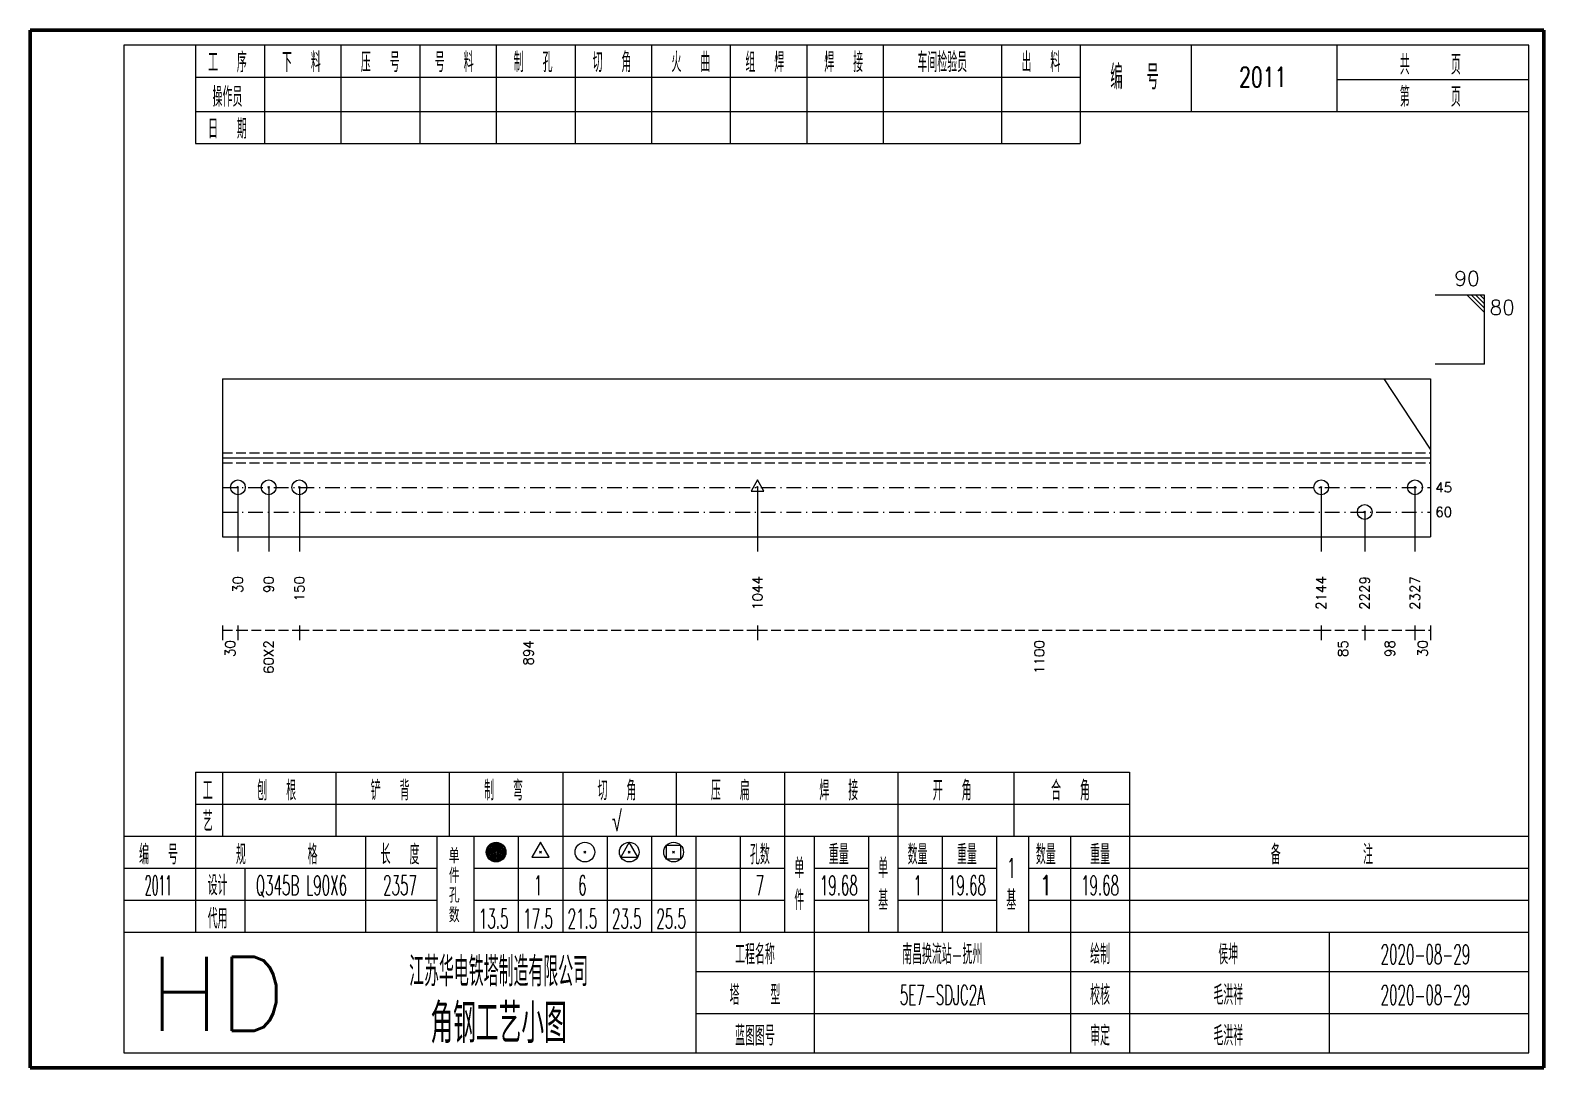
# Model space of a CAD drawing. Extents: x 0 to 5305, y 0 to 1513.
# Drawn here: x 2142 to 2449, y 1302.5 to 1513 of the extents above; entities that cross this region are included whole.
import ezdxf
from ezdxf.enums import TextEntityAlignment as Align

# ---------------------------------------------------------------- set-up
doc = ezdxf.new("R2010")
doc.units = 0
doc.header["$MEASUREMENT"] = 0
doc.linetypes.add('一点画线', pattern=[5.2, 3, -1, 0.2, -1])
doc.linetypes.add('虚线', pattern=[2.75, 2, -0.75])
doc.layers.get('0').update_dxf_attribs({"linetype": 'CONTINUOUS', "lineweight": 25})
doc.layers.add('1', color=7, linetype='CONTINUOUS', lineweight=25)
doc.layers.add('4', color=7, linetype='CONTINUOUS', lineweight=25)
doc.styles.get("Standard").update_dxf_attribs({"font": 'simplex.shx', "width": 0.7, "height": 3, "bigfont": 'gbhzfs.shx'})

msp = doc.modelspace()

# ---------------------------------------------------------------- linework, layer by layer
at = {"color": 7, "linetype": 'Continuous', "lineweight": 13}
for p, q in [((2437, 1459.25), (2427, 1459.25)), ((2433.5, 1459.25), (2437, 1455.75)), ((2434.38, 1459.25), (2437, 1456.62)), ((2435.25, 1459.25), (2437, 1457.5)), ((2436.12, 1459.25), (2437, 1458.38)), ((2437, 1445.25), (2437, 1459.25)), ((2437, 1445.25), (2427, 1445.25)), ((2426, 1428.03), (2416.64, 1442.25)), ((2184.12, 1420.25), (2184.12, 1407.25)), ((2190.36, 1420.25), (2190.36, 1407.25)), ((2196.59, 1420.25), (2196.59, 1407.25)), ((2289.52, 1420.25), (2289.52, 1407.25)), ((2403.86, 1420.25), (2403.86, 1407.25)), ((2422.88, 1420.25), (2422.88, 1407.25)), ((2412.69, 1415.25), (2412.69, 1407.25))]:
    msp.add_line(p, q, dxfattribs=at)
at = {"color": 7, "linetype": 'Continuous', "lineweight": 18}
for p, q in [((2181, 1442.25), (2181, 1410.25)), ((2181, 1442.25), (2426, 1442.25)), ((2426, 1442.25), (2426, 1410.25)), ((2181, 1426.25), (2426, 1426.25))]:
    msp.add_line(p, q, dxfattribs=at)
at = {"color": 1, "linetype": '虚线', "lineweight": 18}
for p, q in [((2181, 1427.25), (2426, 1427.25)), ((2181, 1425.25), (2426, 1425.25))]:
    msp.add_line(p, q, dxfattribs=at)
at = {"color": 3, "linetype": '一点画线', "lineweight": 13}
for p, q in [((2181, 1420.25), (2426, 1420.25)), ((2181, 1415.25), (2426, 1415.25))]:
    msp.add_line(p, q, dxfattribs=at)
at = {"color": 8, "linetype": 'Continuous', "lineweight": 9}
for p, q in [((2181, 1392.25), (2181, 1389.25)), ((2184.12, 1392.25), (2184.12, 1389.25)), ((2184.12, 1392.25), (2184.12, 1389.25)), ((2196.59, 1392.25), (2196.59, 1389.25)), ((2196.59, 1392.25), (2196.59, 1389.25)), ((2289.52, 1392.25), (2289.52, 1389.25)), ((2289.52, 1392.25), (2289.52, 1389.25)), ((2403.86, 1392.25), (2403.86, 1389.25)), ((2403.86, 1392.25), (2403.86, 1389.25)), ((2412.69, 1392.25), (2412.69, 1389.25)), ((2412.69, 1392.25), (2412.69, 1389.25)), ((2422.88, 1392.25), (2422.88, 1389.25)), ((2422.88, 1392.25), (2422.88, 1389.25)), ((2426, 1392.25), (2426, 1389.25))]:
    msp.add_line(p, q, dxfattribs=at)
at = {"color": 8, "linetype": '虚线', "lineweight": 9}
for p, q in [((2181, 1391.25), (2184.12, 1391.25)), ((2184.12, 1391.25), (2196.59, 1391.25)), ((2196.59, 1391.25), (2289.52, 1391.25)), ((2289.52, 1391.25), (2403.86, 1391.25)), ((2403.86, 1391.25), (2412.69, 1391.25)), ((2412.69, 1391.25), (2422.88, 1391.25)), ((2422.88, 1391.25), (2426, 1391.25))]:
    msp.add_line(p, q, dxfattribs=at)
at = {"layer": '1', "color": 7, "linetype": 'Continuous', "lineweight": 13}
for p, q in [((2289.52, 1421.75), (2288.22, 1419.5)), ((2290.82, 1419.5), (2289.52, 1421.75)), ((2183.97, 1420.1), (2184.27, 1420.4)), ((2184.27, 1420.1), (2183.97, 1420.4)), ((2190.21, 1420.1), (2190.51, 1420.4)), ((2190.51, 1420.1), (2190.21, 1420.4)), ((2196.44, 1420.1), (2196.74, 1420.4)), ((2196.74, 1420.1), (2196.44, 1420.4)), ((2288.22, 1419.5), (2290.82, 1419.5)), ((2289.37, 1420.1), (2289.67, 1420.4)), ((2289.67, 1420.1), (2289.37, 1420.4)), ((2403.71, 1420.1), (2404.01, 1420.4)), ((2404.01, 1420.1), (2403.71, 1420.4)), ((2422.73, 1420.1), (2423.03, 1420.4)), ((2423.03, 1420.1), (2422.73, 1420.4)), ((2412.54, 1415.1), (2412.84, 1415.4)), ((2412.84, 1415.1), (2412.54, 1415.4))]:
    msp.add_line(p, q, dxfattribs=at)
at = {"layer": '1', "color": 7, "linetype": 'Continuous', "lineweight": 18}
msp.add_line((2181, 1410.25), (2426, 1410.25), dxfattribs=at)
at = {"layer": '1', "color": 7, "linetype": 'Continuous', "lineweight": 13}
for centre in [(2184.12, 1420.25), (2190.36, 1420.25), (2196.59, 1420.25), (2403.86, 1420.25), (2422.88, 1420.25), (2412.69, 1415.25)]:
    msp.add_circle(centre, 1.5, dxfattribs=at)
at = {"layer": '4', "color": 1, "linetype": 'Continuous', "lineweight": 50}
for p, q in [((2449, 1513), (2142, 1513)), ((2142, 1513), (2142, 1302.5)), ((2449, 1302.5), (2449, 1513)), ((2142, 1302.5), (2449, 1302.5))]:
    msp.add_line(p, q, dxfattribs=at)
at = {"layer": '4', "color": 1, "linetype": 'Continuous', "lineweight": 18}
for p, q in [((2446, 1510), (2161, 1510)), ((2161, 1510), (2161, 1305.5)), ((2175.5, 1510), (2175.5, 1490)), ((2189.5, 1510), (2189.5, 1490)), ((2205, 1510), (2205, 1490)), ((2221, 1510), (2221, 1490)), ((2236.5, 1510), (2236.5, 1490)), ((2252.5, 1510), (2252.5, 1490)), ((2268, 1510), (2268, 1490)), ((2284, 1510), (2284, 1490)), ((2299.5, 1510), (2299.5, 1490)), ((2315, 1510), (2315, 1490)), ((2339, 1510), (2339, 1490)), ((2355, 1510), (2355, 1490)), ((2377.5, 1510), (2377.5, 1496.5)), ((2407, 1510), (2407, 1496.5)), ((2446, 1305.5), (2446, 1510)), ((2175.5, 1503.5), (2355, 1503.5)), ((2407, 1503), (2446, 1503)), ((2175.5, 1496.5), (2446, 1496.5)), ((2175.5, 1490), (2355, 1490)), ((2175.5, 1362.5), (2365, 1362.5)), ((2175.5, 1362.5), (2175.5, 1349.5)), ((2181, 1362.5), (2181, 1349.5)), ((2204, 1362.5), (2204, 1349.5)), ((2227, 1362.5), (2227, 1349.5)), ((2250, 1362.5), (2250, 1349.5)), ((2273, 1362.5), (2273, 1349.5)), ((2295, 1362.5), (2295, 1349.5)), ((2318, 1362.5), (2318, 1349.5)), ((2341.5, 1362.5), (2341.5, 1349.5)), ((2365, 1362.5), (2365, 1349.5)), ((2175.5, 1356), (2365, 1356)), ((2161, 1349.5), (2446, 1349.5)), ((2175.5, 1349.5), (2175.5, 1330)), ((2210, 1349.5), (2210, 1330)), ((2224.5, 1349.5), (2224.5, 1330)), ((2232, 1349.5), (2232, 1330)), ((2241, 1349.5), (2241, 1330)), ((2250, 1349.5), (2250, 1330)), ((2259, 1349.5), (2259, 1330)), ((2268, 1349.5), (2268, 1330)), ((2277, 1349.5), (2277, 1330)), ((2286, 1349.5), (2286, 1330)), ((2295, 1349.5), (2295, 1330)), ((2301, 1349.5), (2301, 1330)), ((2312, 1349.5), (2312, 1330)), ((2318, 1349.5), (2318, 1330)), ((2327, 1349.5), (2327, 1330)), ((2338, 1349.5), (2338, 1330)), ((2344.5, 1349.5), (2344.5, 1330)), ((2353, 1349.5), (2353, 1330)), ((2365, 1349.5), (2365, 1330)), ((2161, 1343), (2224.5, 1343)), ((2185.5, 1343), (2185.5, 1330)), ((2232, 1343), (2295, 1343)), ((2301, 1343), (2312, 1343)), ((2318, 1343), (2338, 1343)), ((2344.5, 1343), (2446, 1343)), ((2161, 1336.5), (2224.5, 1336.5)), ((2232, 1336.5), (2295, 1336.5)), ((2301, 1336.5), (2312, 1336.5)), ((2318, 1336.5), (2338, 1336.5)), ((2344.5, 1336.5), (2446, 1336.5)), ((2161, 1330), (2446, 1330)), ((2277, 1330), (2277, 1305.5)), ((2301, 1330), (2301, 1305.5)), ((2353, 1330), (2353, 1305.5)), ((2365, 1330), (2365, 1305.5)), ((2405.5, 1330), (2405.5, 1305.5)), ((2277, 1322), (2446, 1322)), ((2277, 1313.5), (2446, 1313.5)), ((2161, 1305.5), (2446, 1305.5))]:
    msp.add_line(p, q, dxfattribs=at)
at = {"layer": '4', "color": 7, "linetype": 'Continuous', "lineweight": 13}
for p, q in [((2245.5, 1348.25), (2243.77, 1345.25)), ((2247.23, 1345.25), (2245.5, 1348.25)), ((2263.5, 1348.25), (2261.77, 1345.25)), ((2265.23, 1345.25), (2263.5, 1348.25)), ((2243.77, 1345.25), (2247.23, 1345.25)), ((2245.3, 1346.05), (2245.7, 1346.45)), ((2245.7, 1346.05), (2245.3, 1346.45)), ((2254.3, 1346.05), (2254.7, 1346.45)), ((2254.7, 1346.05), (2254.3, 1346.45)), ((2261.77, 1345.25), (2265.23, 1345.25)), ((2263.3, 1346.05), (2263.7, 1346.45)), ((2263.7, 1346.05), (2263.3, 1346.45)), ((2271.09, 1344.84), (2271.09, 1347.66)), ((2271.09, 1347.66), (2273.91, 1347.66)), ((2273.91, 1344.84), (2271.09, 1344.84)), ((2272.3, 1346.05), (2272.7, 1346.45)), ((2272.7, 1346.05), (2272.3, 1346.45)), ((2273.91, 1347.66), (2273.91, 1344.84))]:
    msp.add_line(p, q, dxfattribs=at)
for centre, radius in [((2236.5, 1346.25), 2), ((2236.5, 1346.25), 1.8), ((2236.5, 1346.25), 1.6), ((2254.5, 1346.25), 2), ((2263.5, 1346.25), 2), ((2272.5, 1346.25), 2), ((2236.5, 1346.25), 1.4), ((2236.5, 1346.25), 1.2), ((2236.5, 1346.25), 1), ((2236.5, 1346.25), 0.8), ((2236.5, 1346.25), 0.6), ((2236.5, 1346.25), 0.4), ((2236.5, 1346.25), 0.2)]:
    msp.add_circle(centre, radius, dxfattribs=at)

# ---------------------------------------------------------------- texts
at = {"color": 7, "linetype": 'Continuous', "lineweight": 13}
msp.add_text('90', height=3, dxfattribs=at).set_placement((2436, 1460.25), align=Align.BOTTOM_RIGHT)
msp.add_text('80', height=3, dxfattribs=at).set_placement((2438, 1458.25), align=Align.TOP_LEFT)
for s, p in [('45', (2427, 1420.25)), ('60', (2427, 1415.25))]:
    msp.add_text(s, height=2, dxfattribs=at).set_placement(p, align=Align.MIDDLE_LEFT)
at = {"color": 8, "linetype": 'Continuous', "lineweight": 9}
for s, p in [('30', (2182.56, 1389.25)), ('60X2', (2190.36, 1389.25)), ('894', (2243.06, 1389.25)), ('1100', (2346.69, 1389.25)), ('85', (2408.28, 1389.25)), ('98', (2417.79, 1389.25)), ('30', (2424.44, 1389.25))]:
    msp.add_text(s, height=2, rotation=90, dxfattribs=at).set_placement(p, align=Align.MIDDLE_RIGHT)
at = {"layer": '1', "color": 7, "linetype": 'Continuous', "lineweight": 13}
for s, p in [('30', (2184.12, 1402.25)), ('90', (2190.36, 1402.25)), ('150', (2196.59, 1402.25)), ('1044', (2289.52, 1402.25)), ('2144', (2403.86, 1402.25)), ('2229', (2412.69, 1402.25)), ('2327', (2422.88, 1402.25))]:
    msp.add_text(s, height=2, rotation=90, dxfattribs=at).set_placement(p, align=Align.MIDDLE_RIGHT)
at = {"layer": '4', "color": 1, "linetype": 'Continuous', "lineweight": 13}
for s, height, width, p in [('工  序', 4, 0.7, (2182, 1506.5)), ('下  料', 4, 0.7, (2197, 1506.5)), ('压  号', 4, 0.7, (2213, 1506.5)), ('号  料', 4, 0.7, (2228, 1506.5)), ('制  孔', 4, 0.7, (2244, 1506.5)), ('切  角', 4, 0.7, (2260, 1506.5)), ('火  曲', 4, 0.7, (2276, 1506.5)), ('组  焊', 4, 0.7, (2291, 1506.5)), ('焊  接', 4, 0.7, (2307, 1506.5)), ('车间检验员', 4, 0.7, (2327, 1506.5)), ('出  料', 4, 0.7, (2347, 1506.5)), ('共    页', 4, 0.7, (2426, 1506)), ('编  号', 5, 0.7, (2366, 1503.5)), ('2011', 4, 0.7, (2392, 1503.5)), ('操作员', 4, 0.7, (2182, 1499.5)), ('第    页', 4, 0.7, (2426, 1499.5)), ('日  期', 4, 0.7, (2182, 1493)), ('工', 4, 0.7, (2178, 1358.75)), ('刨  根', 4, 0.7, (2192, 1358.75)), ('铲  背', 4, 0.7, (2215, 1358.75)), ('制  弯', 4, 0.7, (2238, 1358.75)), ('切  角', 4, 0.7, (2261, 1358.75)), ('压  扁', 4, 0.7, (2284, 1358.75)), ('焊  接', 4, 0.7, (2306, 1358.75)), ('开  角', 4, 0.7, (2329, 1358.75)), ('合  角', 4, 0.7, (2353, 1358.75)), ('艺', 4, 0.7, (2178, 1352.5)), ('√', 4, 0.7, (2261, 1352.5)), ('编  号', 4, 0.7, (2168, 1345.75)), ('规      格', 4, 0.7, (2192, 1345.75)), ('长  度', 4, 0.7, (2217, 1345.75)), ('孔数', 4, 0.7, (2290, 1345.75)), ('重量', 4, 0.7, (2306, 1345.75)), ('数量', 4, 0.7, (2322, 1345.75)), ('重量', 4, 0.7, (2332, 1345.75)), ('数量', 4, 0.7, (2348, 1345.75)), ('重量', 4, 0.7, (2359, 1345.75)), ('备        注', 4, 0.7, (2404, 1345.75)), ('单', 4, 0.7, (2298, 1343)), ('单', 4, 0.7, (2315, 1343)), ('1', 4, 0.5, (2341, 1343)), ('设计', 4, 0.7, (2180, 1339.5)), ('2011', 4, 0.4, (2168, 1339.5)), ('Q345B L90X6', 4, 0.5, (2197, 1339.5)), ('2357', 4, 0.5, (2217, 1339.5)), ('1', 4, 0.5, (2245, 1339.5)), ('6', 4, 0.5, (2254, 1339.5)), ('7', 4, 0.5, (2290, 1339.5)), ('件', 4, 0.7, (2298, 1336.5)), ('19.68', 4, 0.5, (2306, 1339.5)), ('基', 4, 0.7, (2315, 1336.5)), ('1', 4, 0.5, (2322, 1339.5)), ('19.68', 4, 0.5, (2332, 1339.5)), ('基', 4, 0.7, (2341, 1336.5)), ('1', 4, 0.7, (2348, 1339.5)), ('19.68', 4, 0.5, (2359, 1339.5)), ('代用', 4, 0.7, (2180, 1332.75)), ('13.5', 4, 0.5, (2236, 1332.75)), ('17.5', 4, 0.5, (2245, 1332.75)), ('21.5', 4, 0.5, (2254, 1332.75)), ('23.5', 4, 0.5, (2263, 1332.75)), ('25.5', 4, 0.5, (2272, 1332.75)), ('工程名称', 4, 0.7, (2289, 1325.5)), ('南昌换流站-抚州', 4, 0.5, (2327, 1325.5)), ('绘制', 4, 0.7, (2359, 1325.5)), ('侯坤', 4, 0.5, (2385, 1325.5)), ('2020-08-29', 4, 0.5, (2425, 1325.5)), ('江苏华电铁塔制造有限公司', 6, 0.7, (2237, 1322)), ('塔   型', 4, 0.7, (2289, 1317.25)), ('5E7-SDJC2A', 4, 0.5, (2327, 1317.25)), ('校核', 4, 0.7, (2359, 1317.25)), ('毛洪祥', 4, 0.5, (2385, 1317.25)), ('2020-08-29', 4, 0.5, (2425, 1317.25)), ('角钢工艺小图', 8, 0.8, (2237, 1311.5)), ('蓝图图号', 4, 0.7, (2289, 1309)), ('审定', 4, 0.7, (2359, 1309)), ('毛洪祥', 4, 0.5, (2385, 1309))]:
    msp.add_text(s, height=height, dxfattribs=dict(at, width=width)).set_placement(p, align=Align.MIDDLE_CENTER)
for s, height, p in [('单', 3, (2228, 1345.5)), ('件', 3, (2228, 1341.5)), ('孔', 3, (2228, 1337.5)), ('数', 3, (2228, 1333.5)), ('HD', 15, (2180, 1317.5))]:
    msp.add_text(s, height=height, dxfattribs=at).set_placement(p, align=Align.MIDDLE_CENTER)

doc.saveas('drawing.dxf')
